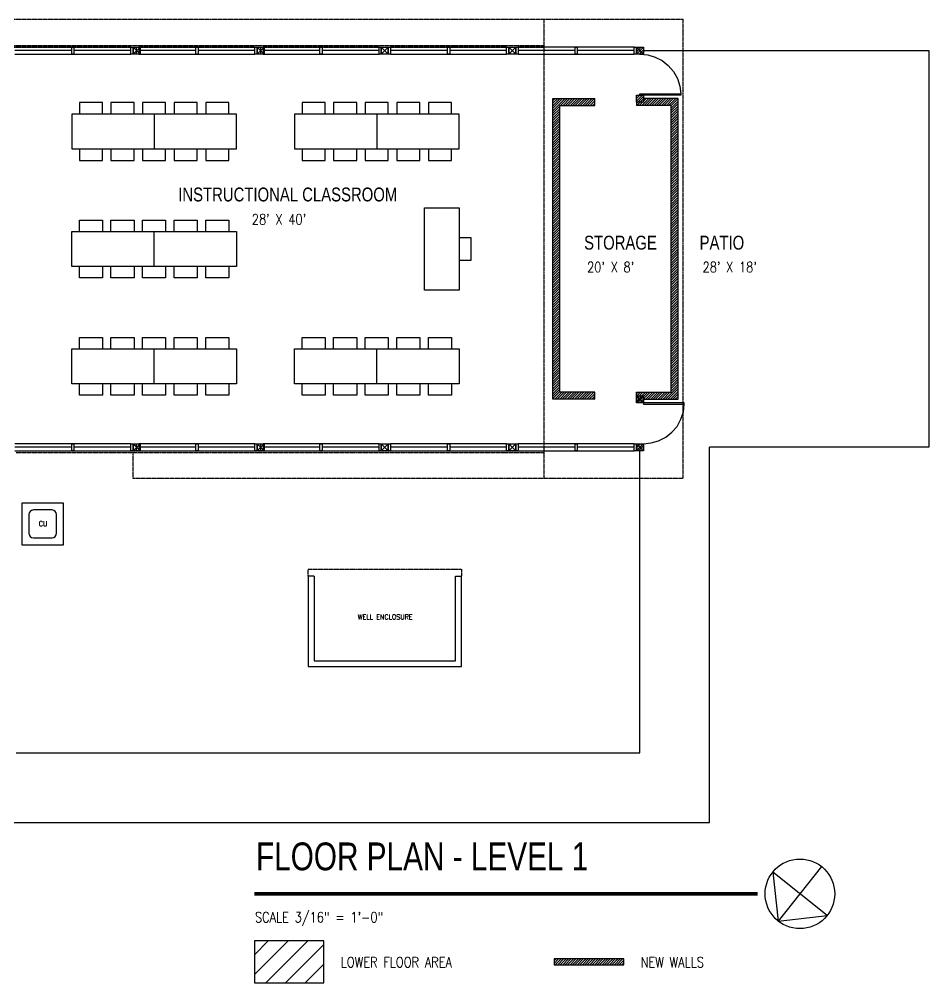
# Model space of a CAD drawing. Header units: inches. Extents: x -625442 to 34963, y -27993 to 66986.
# Drawn here: x 2999 to 3783, y 17712 to 18543 of the extents above; entities that cross this region are included whole.
import ezdxf

# ---------------------------------------------------------------- set-up
doc = ezdxf.new("R2010")
doc.units = ezdxf.units.IN
doc.header["$LTSCALE"] = 0.5
doc.header["$MEASUREMENT"] = 0
doc.linetypes.add('HIDDEN2', pattern=[0.1875, 0.125, -0.0625])
for name, color, linetype in [('0-TEXT', 30, 'Continuous'), ('P-ABOVE', 201, 'HIDDEN2'), ('P-BELOW-LIGHT', 143, 'Continuous'), ('P-BELOW-MED', 145, 'Continuous'), ('P-DOOR', 51, 'Continuous'), ('P-FURNITURE', 201, 'Continuous'), ('P-WALL', 90, 'Continuous'), ('P-WINDOW', 213, 'Continuous')]:
    doc.layers.add(name, color=color, linetype=linetype)
doc.styles.add('1-4T', font='Zap601Rm.ttf', dxfattribs={"width": 0.8, "height": 12})
doc.styles.add('sapa notes', font='romans.shx', dxfattribs={"width": 0.8})

msp = doc.modelspace()

# ---------------------------------------------------------------- hatches: boundary and pattern name
at = {"layer": 'P-FURNITURE'}
h = msp.add_hatch(dxfattribs=at)
h.set_pattern_fill('ANSI31', color=256, scale=12)
h.set_pattern_definition([(45, (0, -1800), (-1.06066017, 1.06066017), [])])
h.paths.add_polyline_path([(3464.69576, 18468.21202), (3494.69576, 18468.21202), (3494.69576, 18474.21202), (3458.69576, 18474.21202), (3458.69576, 18215.03412), (3494.69576, 18215.03412), (3494.69576, 18221.03412), (3464.69576, 18221.03412)])
h.paths.add_polyline_path([(3566.69576, 18474.21202), (3536.69576, 18474.21202), (3536.69576, 18471.21202), (3530.69576, 18471.21202), (3530.69576, 18468.21202), (3560.69576, 18468.21202), (3560.69576, 18221.03412), (3530.69576, 18221.03412), (3530.69576, 18218.03412), (3536.69576, 18218.03412), (3536.69576, 18215.03412), (3566.69576, 18215.03412)])
h.paths.add_polyline_path([(3536.69576, 18477.21202), (3530.69576, 18477.21202), (3530.69576, 18471.21202), (3536.69576, 18471.21202), (3536.69576, 18474.21202)])
h.paths.add_polyline_path([(3530.69576, 18518.62307), (3536.69576, 18518.62307), (3536.69576, 18512.62307), (3530.69576, 18512.62307)])
h.paths.add_polyline_path([(3530.69576, 18218.03412), (3536.69576, 18218.03412), (3536.69576, 18212.03412), (3530.69576, 18212.03412)])
h.paths.add_polyline_path([(3530.69576, 18176.62307), (3536.69576, 18176.62307), (3536.69576, 18170.62307), (3530.69576, 18170.62307)])
h = msp.add_hatch(dxfattribs=at)
h.set_pattern_fill('ANSI31', color=256, scale=96)
h.set_pattern_definition([(45, (-60, -1800), (-8.4852814, 8.4852814), [])])
h.paths.add_polyline_path([(3261.23472, 17712.03622), (3261.23472, 17748.03622), (3201.23472, 17748.03622), (3201.23472, 17712.03622)])
h = msp.add_hatch(dxfattribs=at)
h.set_pattern_fill('ANSI31', color=256, scale=12)
h.set_pattern_definition([(45, (198.523, -1747.9088), (-1.06066017, 1.06066017), [])])
h.paths.add_polyline_path([(3519.75776, 17732.53622), (3459.75776, 17732.53622), (3459.75776, 17727.53622), (3519.75776, 17727.53622)])

# ---------------------------------------------------------------- linework, layer by layer
at = {"layer": '0-TEXT'}
msp.add_lwpolyline([(3690.30649, 17812.12502), (3652.91577, 17765.20025), (3695.07351, 17769.96728), (3648.14874, 17807.358), (3652.91577, 17765.20025)], dxfattribs=at)
at = {"layer": '0-TEXT', "const_width": 2.997}
msp.add_lwpolyline([(3201.23472, 17788.66264), (3635.29143, 17788.66264)], dxfattribs=at)
at = {"layer": '0-TEXT'}
msp.add_circle((3671.61113, 17788.66264), 30, dxfattribs=at)
at = {"layer": 'P-ABOVE'}
for p, q in [((2989.69576, 18520.12307), (3450.69576, 18520.12307)), ((2989.69576, 18518.62307), (3450.69576, 18518.62307)), ((2995.69576, 18169.12307), (3450.69576, 18169.12307)), ((2996.28269, 18170.62307), (3450.69576, 18170.62307))]:
    msp.add_line(p, q, dxfattribs=at)
for points in [[(2989.69576, 18406.62307), (2989.69576, 18542.62307), (3450.69576, 18542.62307), (3450.69576, 18146.62307), (3096.69576, 18146.62307), (3096.69576, 18169.12307)], [(3450.69576, 18542.62307), (3570.69576, 18542.62307), (3570.69576, 18146.62307), (3450.69576, 18146.62307)], [(3247.69576, 18062.62307), (3247.69576, 18068.62307), (3379.69576, 18068.62307), (3379.69576, 18062.62307)]]:
    msp.add_lwpolyline(points, dxfattribs=at)
at = {"layer": 'P-BELOW-LIGHT'}
for p, q in [((3094.69576, 18518.62307), (2994.69576, 18518.62307)), ((3201.69576, 18518.62307), (3101.69576, 18518.62307)), ((3308.69576, 18518.62307), (3208.69576, 18518.62307)), ((3418.69576, 18518.62307), (3318.69576, 18518.62307)), ((3528.69576, 18518.62307), (3428.69576, 18518.62307)), ((2994.69576, 18512.62307), (3094.69576, 18512.62307)), ((3101.69576, 18512.62307), (3201.69576, 18512.62307)), ((3208.69576, 18512.62307), (3308.69576, 18512.62307)), ((3318.69576, 18512.62307), (3418.69576, 18512.62307)), ((3428.69576, 18512.62307), (3528.69576, 18512.62307)), ((3094.69576, 18176.62307), (2994.69576, 18176.62307)), ((3201.69576, 18176.62307), (3101.69576, 18176.62307)), ((3308.69576, 18176.62307), (3208.69576, 18176.62307)), ((3418.69576, 18176.62307), (3318.69576, 18176.62307)), ((3528.69576, 18176.62307), (3428.69576, 18176.62307)), ((3593.69576, 17850.08582), (3593.69576, 18173.62307)), ((2994.69576, 18170.62307), (3094.69576, 18170.62307)), ((3101.69576, 18170.62307), (3201.69576, 18170.62307)), ((3208.69576, 18170.62307), (3308.69576, 18170.62307)), ((3318.69576, 18170.62307), (3418.69576, 18170.62307)), ((3428.69576, 18170.62307), (3528.69576, 18170.62307)), ((2472.75228, 17850.08582), (3593.69576, 17850.08582))]:
    msp.add_line(p, q, dxfattribs=at)
for points in [[(3536.69576, 18515.62307), (3782.69576, 18515.62307), (3782.69576, 18173.62307), (3593.69576, 18173.62307)], [(2995.69576, 17910.08582), (3533.69576, 17910.08582), (3533.69576, 18170.62307)]]:
    msp.add_lwpolyline(points, dxfattribs=at)
msp.add_lwpolyline([(3010.73962, 18095.58455), (3026.73962, 18095.58455, 0.414213562), (3030.73962, 18099.58455), (3030.73962, 18115.58455, 0.414213562), (3026.73962, 18119.58455), (3010.73962, 18119.58455, 0.414213562), (3006.73962, 18115.58455), (3006.73962, 18099.58455, 0.414213562)], format="xyb", close=True, dxfattribs=at)
at = {"layer": 'P-BELOW-MED'}
for p, q in [((3096.69576, 18518.62307), (3102.69576, 18512.62307)), ((3102.69576, 18518.62307), (3096.69576, 18512.62307)), ((3203.69576, 18518.62307), (3209.69576, 18512.62307)), ((3209.69576, 18518.62307), (3203.69576, 18512.62307)), ((3310.69576, 18518.62307), (3316.69576, 18512.62307)), ((3316.69576, 18518.62307), (3310.69576, 18512.62307)), ((3420.69576, 18518.62307), (3426.69576, 18512.62307)), ((3426.69576, 18518.62307), (3420.69576, 18512.62307)), ((3530.69576, 18518.62307), (3536.69576, 18512.62307)), ((3536.69576, 18518.62307), (3530.69576, 18512.62307)), ((3530.69576, 18218.03412), (3536.69576, 18212.03412)), ((3536.69576, 18218.03412), (3530.69576, 18212.03412)), ((3096.69576, 18176.62307), (3102.69576, 18170.62307)), ((3102.69576, 18176.62307), (3096.69576, 18170.62307)), ((3203.69576, 18176.62307), (3209.69576, 18170.62307)), ((3209.69576, 18176.62307), (3203.69576, 18170.62307)), ((3310.69576, 18176.62307), (3316.69576, 18170.62307)), ((3316.69576, 18176.62307), (3310.69576, 18170.62307)), ((3420.69576, 18176.62307), (3426.69576, 18170.62307)), ((3426.69576, 18176.62307), (3420.69576, 18170.62307)), ((3530.69576, 18176.62307), (3536.69576, 18170.62307)), ((3536.69576, 18176.62307), (3530.69576, 18170.62307))]:
    msp.add_line(p, q, dxfattribs=at)
msp.add_lwpolyline([(3000.73962, 18089.58455), (3036.73962, 18089.58455), (3036.73962, 18125.58455), (3000.73962, 18125.58455)], close=True, dxfattribs=at)
at = {"layer": 'P-DOOR'}
for points in [[(3533.69576, 18512.62307), (3540.34756, 18511.8405), (3546.80372, 18510.07973), (3552.8686, 18506.94948), (3558.15091, 18502.64537), (3562.65066, 18497.5587), (3565.97656, 18491.49382), (3568.12861, 18485.03767), (3568.91117, 18478.38587)], [(3536.69576, 18176.62307), (3543.34756, 18177.40563), (3549.80372, 18179.1664), (3555.8686, 18182.29666), (3561.15091, 18186.60077), (3565.65066, 18191.68744), (3568.97656, 18197.75231), (3571.12861, 18204.20847), (3571.91117, 18210.86027)]]:
    msp.add_lwpolyline(points, dxfattribs=at)
for points in [[(3533.69576, 18478.38587), (3568.91117, 18478.38587), (3568.91117, 18477.21202), (3533.69576, 18477.21202)], [(3536.69576, 18210.86027), (3571.91117, 18210.86027), (3571.91117, 18212.03412), (3536.69576, 18212.03412)]]:
    msp.add_lwpolyline(points, close=True, dxfattribs=at)
at = {"layer": 'P-FURNITURE'}
for p, q in [((3114.8067, 18460.83026), (3114.8067, 18430.83026)), ((3306.8067, 18460.83026), (3306.8067, 18430.83026)), ((3043.69576, 18430.83026), (3185.91764, 18430.83026)), ((3235.69576, 18430.83026), (3377.91764, 18430.83026)), ((3347.91764, 18309.0676), (3347.91764, 18380.17854)), ((3043.69576, 18359.62307), (3185.91764, 18359.62307)), ((3114.8067, 18329.62307), (3114.8067, 18359.62307)), ((3043.69576, 18258.41588), (3185.91764, 18258.41588)), ((3114.8067, 18228.41588), (3114.8067, 18258.41588)), ((3235.69576, 18258.41588), (3377.91764, 18258.41588)), ((3306.8067, 18228.41588), (3306.8067, 18258.41588))]:
    msp.add_line(p, q, dxfattribs=at)
at = {"layer": 'P-FURNITURE', "flags": 128}
for points in [[(3070.15565, 18460.83026), (3070.15565, 18470.75272), (3050.31074, 18470.75272), (3050.31074, 18460.83026)], [(3097.4424, 18460.83026), (3097.4424, 18470.75272), (3077.59749, 18470.75272), (3077.59749, 18460.83026)], [(3124.72916, 18460.83026), (3124.72916, 18470.75272), (3104.88424, 18470.75272), (3104.88424, 18460.83026)], [(3152.01591, 18460.83026), (3152.01591, 18470.75272), (3132.171, 18470.75272), (3132.171, 18460.83026)], [(3179.30267, 18460.83026), (3179.30267, 18470.75272), (3159.45775, 18470.75272), (3159.45775, 18460.83026)], [(3262.15565, 18460.83026), (3262.15565, 18470.75272), (3242.31074, 18470.75272), (3242.31074, 18460.83026)], [(3289.4424, 18460.83026), (3289.4424, 18470.75272), (3269.59749, 18470.75272), (3269.59749, 18460.83026)], [(3316.72916, 18460.83026), (3316.72916, 18470.75272), (3296.88424, 18470.75272), (3296.88424, 18460.83026)], [(3344.01591, 18460.83026), (3344.01591, 18470.75272), (3324.171, 18470.75272), (3324.171, 18460.83026)], [(3371.30267, 18460.83026), (3371.30267, 18470.75272), (3351.45775, 18470.75272), (3351.45775, 18460.83026)], [(3185.91764, 18430.83026), (3185.91764, 18460.83026), (3043.69576, 18460.83026), (3043.69576, 18430.83026)], [(3377.91764, 18430.83026), (3377.91764, 18460.83026), (3235.69576, 18460.83026), (3235.69576, 18430.83026)], [(3050.31074, 18430.83026), (3050.31074, 18420.9078), (3070.15565, 18420.9078), (3070.15565, 18430.83026)], [(3077.59749, 18430.83026), (3077.59749, 18420.9078), (3097.4424, 18420.9078), (3097.4424, 18430.83026)], [(3104.88424, 18430.83026), (3104.88424, 18420.9078), (3124.72916, 18420.9078), (3124.72916, 18430.83026)], [(3132.171, 18430.83026), (3132.171, 18420.9078), (3152.01591, 18420.9078), (3152.01591, 18430.83026)], [(3159.45775, 18430.83026), (3159.45775, 18420.9078), (3179.30267, 18420.9078), (3179.30267, 18430.83026)], [(3242.31074, 18430.83026), (3242.31074, 18420.9078), (3262.15565, 18420.9078), (3262.15565, 18430.83026)], [(3269.59749, 18430.83026), (3269.59749, 18420.9078), (3289.4424, 18420.9078), (3289.4424, 18430.83026)], [(3296.88424, 18430.83026), (3296.88424, 18420.9078), (3316.72916, 18420.9078), (3316.72916, 18430.83026)], [(3324.171, 18430.83026), (3324.171, 18420.9078), (3344.01591, 18420.9078), (3344.01591, 18430.83026)], [(3351.45775, 18430.83026), (3351.45775, 18420.9078), (3371.30267, 18420.9078), (3371.30267, 18430.83026)], [(3347.91764, 18380.17854), (3377.91764, 18380.17854), (3377.91764, 18309.0676), (3347.91764, 18309.0676)], [(3050.31074, 18359.62307), (3050.31074, 18369.54553), (3070.15565, 18369.54553), (3070.15565, 18359.62307)], [(3077.59749, 18359.62307), (3077.59749, 18369.54553), (3097.4424, 18369.54553), (3097.4424, 18359.62307)], [(3104.88424, 18359.62307), (3104.88424, 18369.54553), (3124.72916, 18369.54553), (3124.72916, 18359.62307)], [(3132.171, 18359.62307), (3132.171, 18369.54553), (3152.01591, 18369.54553), (3152.01591, 18359.62307)], [(3159.45775, 18359.62307), (3159.45775, 18369.54553), (3179.30267, 18369.54553), (3179.30267, 18359.62307)], [(3185.91764, 18359.62307), (3185.91764, 18329.62307), (3043.69576, 18329.62307), (3043.69576, 18359.62307)], [(3377.91764, 18354.54553), (3387.84009, 18354.54553), (3387.84009, 18334.70061), (3377.91764, 18334.70061)], [(3070.15565, 18329.62307), (3070.15565, 18319.70061), (3050.31074, 18319.70061), (3050.31074, 18329.62307)], [(3097.4424, 18329.62307), (3097.4424, 18319.70061), (3077.59749, 18319.70061), (3077.59749, 18329.62307)], [(3124.72916, 18329.62307), (3124.72916, 18319.70061), (3104.88424, 18319.70061), (3104.88424, 18329.62307)], [(3152.01591, 18329.62307), (3152.01591, 18319.70061), (3132.171, 18319.70061), (3132.171, 18329.62307)], [(3179.30267, 18329.62307), (3179.30267, 18319.70061), (3159.45775, 18319.70061), (3159.45775, 18329.62307)], [(3050.31074, 18258.41588), (3050.31074, 18268.33833), (3070.15565, 18268.33833), (3070.15565, 18258.41588)], [(3077.59749, 18258.41588), (3077.59749, 18268.33833), (3097.4424, 18268.33833), (3097.4424, 18258.41588)], [(3104.88424, 18258.41588), (3104.88424, 18268.33833), (3124.72916, 18268.33833), (3124.72916, 18258.41588)], [(3132.171, 18258.41588), (3132.171, 18268.33833), (3152.01591, 18268.33833), (3152.01591, 18258.41588)], [(3159.45775, 18258.41588), (3159.45775, 18268.33833), (3179.30267, 18268.33833), (3179.30267, 18258.41588)], [(3242.31074, 18258.41588), (3242.31074, 18268.33833), (3262.15565, 18268.33833), (3262.15565, 18258.41588)], [(3269.59749, 18258.41588), (3269.59749, 18268.33833), (3289.4424, 18268.33833), (3289.4424, 18258.41588)], [(3296.88424, 18258.41588), (3296.88424, 18268.33833), (3316.72916, 18268.33833), (3316.72916, 18258.41588)], [(3324.171, 18258.41588), (3324.171, 18268.33833), (3344.01591, 18268.33833), (3344.01591, 18258.41588)], [(3351.45775, 18258.41588), (3351.45775, 18268.33833), (3371.30267, 18268.33833), (3371.30267, 18258.41588)], [(3185.91764, 18258.41588), (3185.91764, 18228.41588), (3043.69576, 18228.41588), (3043.69576, 18258.41588)], [(3377.91764, 18258.41588), (3377.91764, 18228.41588), (3235.69576, 18228.41588), (3235.69576, 18258.41588)], [(3070.15565, 18228.41588), (3070.15565, 18218.49342), (3050.31074, 18218.49342), (3050.31074, 18228.41588)], [(3097.4424, 18228.41588), (3097.4424, 18218.49342), (3077.59749, 18218.49342), (3077.59749, 18228.41588)], [(3124.72916, 18228.41588), (3124.72916, 18218.49342), (3104.88424, 18218.49342), (3104.88424, 18228.41588)], [(3152.01591, 18228.41588), (3152.01591, 18218.49342), (3132.171, 18218.49342), (3132.171, 18228.41588)], [(3179.30267, 18228.41588), (3179.30267, 18218.49342), (3159.45775, 18218.49342), (3159.45775, 18228.41588)], [(3262.15565, 18228.41588), (3262.15565, 18218.49342), (3242.31074, 18218.49342), (3242.31074, 18228.41588)], [(3289.4424, 18228.41588), (3289.4424, 18218.49342), (3269.59749, 18218.49342), (3269.59749, 18228.41588)], [(3316.72916, 18228.41588), (3316.72916, 18218.49342), (3296.88424, 18218.49342), (3296.88424, 18228.41588)], [(3344.01591, 18228.41588), (3344.01591, 18218.49342), (3324.171, 18218.49342), (3324.171, 18228.41588)], [(3371.30267, 18228.41588), (3371.30267, 18218.49342), (3351.45775, 18218.49342), (3351.45775, 18228.41588)]]:
    msp.add_lwpolyline(points, dxfattribs=at)
at = {"layer": 'P-WALL'}
for p, q in [((3458.69576, 18215.03412), (3458.69576, 18474.21202)), ((3458.69576, 18474.21202), (3494.69576, 18474.21202)), ((3494.69576, 18468.21202), (3494.69576, 18474.21202)), ((3566.69576, 18474.21202), (3536.69576, 18474.21202)), ((3566.69576, 18215.03412), (3566.69576, 18474.21202)), ((3464.69576, 18221.03412), (3464.69576, 18468.21202)), ((3464.69576, 18468.21202), (3494.69576, 18468.21202)), ((3530.69576, 18471.21202), (3530.69576, 18468.21202)), ((3560.69576, 18468.21202), (3530.69576, 18468.21202)), ((3560.69576, 18221.03412), (3560.69576, 18468.21202)), ((3494.69576, 18215.03412), (3458.69576, 18215.03412)), ((3494.69576, 18221.03412), (3464.69576, 18221.03412)), ((3494.69576, 18215.03412), (3494.69576, 18221.03412)), ((3530.69576, 18221.03412), (3560.69576, 18221.03412)), ((3530.69576, 18218.03412), (3530.69576, 18221.03412)), ((3536.69576, 18215.03412), (3566.69576, 18215.03412)), ((3252.69576, 18062.62307), (3247.69576, 18062.62307)), ((3374.69576, 18062.62307), (3379.69576, 18062.62307))]:
    msp.add_line(p, q, dxfattribs=at)
for points in [[(3096.69576, 18518.62307), (3102.69576, 18518.62307), (3102.69576, 18512.62307), (3096.69576, 18512.62307)], [(3203.69576, 18518.62307), (3209.69576, 18518.62307), (3209.69576, 18512.62307), (3203.69576, 18512.62307)], [(3310.69576, 18518.62307), (3316.69576, 18518.62307), (3316.69576, 18512.62307), (3310.69576, 18512.62307)], [(3420.69576, 18518.62307), (3426.69576, 18518.62307), (3426.69576, 18512.62307), (3420.69576, 18512.62307)], [(3530.69576, 18518.62307), (3536.69576, 18518.62307), (3536.69576, 18512.62307), (3530.69576, 18512.62307)], [(3530.69576, 18477.21202), (3536.69576, 18477.21202), (3536.69576, 18471.21202), (3530.69576, 18471.21202)], [(3530.69576, 18218.03412), (3536.69576, 18218.03412), (3536.69576, 18212.03412), (3530.69576, 18212.03412)], [(3096.69576, 18176.62307), (3102.69576, 18176.62307), (3102.69576, 18170.62307), (3096.69576, 18170.62307)], [(3203.69576, 18176.62307), (3209.69576, 18176.62307), (3209.69576, 18170.62307), (3203.69576, 18170.62307)], [(3310.69576, 18176.62307), (3316.69576, 18176.62307), (3316.69576, 18170.62307), (3310.69576, 18170.62307)], [(3420.69576, 18176.62307), (3426.69576, 18176.62307), (3426.69576, 18170.62307), (3420.69576, 18170.62307)], [(3530.69576, 18176.62307), (3536.69576, 18176.62307), (3536.69576, 18170.62307), (3530.69576, 18170.62307)], [(3201.23472, 17748.03622), (3201.23472, 17712.03622), (3261.23472, 17712.03622), (3261.23472, 17748.03622)], [(3459.75776, 17732.53622), (3459.75776, 17727.53622), (3519.75776, 17727.53622), (3519.75776, 17732.53622)]]:
    msp.add_lwpolyline(points, close=True, dxfattribs=at)
for points in [[(3247.69576, 18062.62307), (3247.69576, 17984.62307), (3379.69576, 17984.62307), (3379.69576, 18062.62307)], [(3252.69576, 18062.62307), (3252.69576, 17989.62307), (3374.69576, 17989.62307), (3374.69576, 18062.62307)]]:
    msp.add_lwpolyline(points, dxfattribs=at)
at = {"layer": 'P-WINDOW'}
for p, q in [((3043.69576, 18515.62307), (2994.69576, 18515.62307)), ((3094.69576, 18515.62307), (3045.69576, 18515.62307)), ((3150.69576, 18515.62307), (3101.69576, 18515.62307)), ((3201.69576, 18515.62307), (3152.69576, 18515.62307)), ((3257.69576, 18515.62307), (3208.69576, 18515.62307)), ((3308.69576, 18515.62307), (3259.69576, 18515.62307)), ((3367.69576, 18515.62307), (3318.69576, 18515.62307)), ((3418.69576, 18515.62307), (3369.69576, 18515.62307)), ((3477.69576, 18515.62307), (3428.69576, 18515.62307)), ((3528.69576, 18515.62307), (3479.69576, 18515.62307)), ((3043.69576, 18173.62307), (2994.69576, 18173.62307)), ((3094.69576, 18173.62307), (3045.69576, 18173.62307)), ((3150.69576, 18173.62307), (3101.69576, 18173.62307)), ((3201.69576, 18173.62307), (3152.69576, 18173.62307)), ((3257.69576, 18173.62307), (3208.69576, 18173.62307)), ((3308.69576, 18173.62307), (3259.69576, 18173.62307)), ((3367.69576, 18173.62307), (3318.69576, 18173.62307)), ((3418.69576, 18173.62307), (3369.69576, 18173.62307)), ((3477.69576, 18173.62307), (3428.69576, 18173.62307)), ((3528.69576, 18173.62307), (3479.69576, 18173.62307))]:
    msp.add_line(p, q, dxfattribs=at)
for points in [[(3043.69576, 18518.62307), (3045.69576, 18518.62307), (3045.69576, 18512.62307), (3043.69576, 18512.62307)], [(3094.69576, 18518.62307), (3096.69576, 18518.62307), (3096.69576, 18512.62307), (3094.69576, 18512.62307)], [(3099.69576, 18518.62307), (3101.69576, 18518.62307), (3101.69576, 18512.62307), (3099.69576, 18512.62307)], [(3150.69576, 18518.62307), (3152.69576, 18518.62307), (3152.69576, 18512.62307), (3150.69576, 18512.62307)], [(3201.69576, 18518.62307), (3203.69576, 18518.62307), (3203.69576, 18512.62307), (3201.69576, 18512.62307)], [(3206.69576, 18518.62307), (3208.69576, 18518.62307), (3208.69576, 18512.62307), (3206.69576, 18512.62307)], [(3257.69576, 18518.62307), (3259.69576, 18518.62307), (3259.69576, 18512.62307), (3257.69576, 18512.62307)], [(3308.69576, 18518.62307), (3310.69576, 18518.62307), (3310.69576, 18512.62307), (3308.69576, 18512.62307)], [(3316.69576, 18518.62307), (3318.69576, 18518.62307), (3318.69576, 18512.62307), (3316.69576, 18512.62307)], [(3367.69576, 18518.62307), (3369.69576, 18518.62307), (3369.69576, 18512.62307), (3367.69576, 18512.62307)], [(3418.69576, 18518.62307), (3420.69576, 18518.62307), (3420.69576, 18512.62307), (3418.69576, 18512.62307)], [(3426.69576, 18518.62307), (3428.69576, 18518.62307), (3428.69576, 18512.62307), (3426.69576, 18512.62307)], [(3477.69576, 18518.62307), (3479.69576, 18518.62307), (3479.69576, 18512.62307), (3477.69576, 18512.62307)], [(3528.69576, 18518.62307), (3530.69576, 18518.62307), (3530.69576, 18512.62307), (3528.69576, 18512.62307)], [(3043.69576, 18176.62307), (3045.69576, 18176.62307), (3045.69576, 18170.62307), (3043.69576, 18170.62307)], [(3094.69576, 18176.62307), (3096.69576, 18176.62307), (3096.69576, 18170.62307), (3094.69576, 18170.62307)], [(3099.69576, 18176.62307), (3101.69576, 18176.62307), (3101.69576, 18170.62307), (3099.69576, 18170.62307)], [(3150.69576, 18176.62307), (3152.69576, 18176.62307), (3152.69576, 18170.62307), (3150.69576, 18170.62307)], [(3201.69576, 18176.62307), (3203.69576, 18176.62307), (3203.69576, 18170.62307), (3201.69576, 18170.62307)], [(3206.69576, 18176.62307), (3208.69576, 18176.62307), (3208.69576, 18170.62307), (3206.69576, 18170.62307)], [(3257.69576, 18176.62307), (3259.69576, 18176.62307), (3259.69576, 18170.62307), (3257.69576, 18170.62307)], [(3308.69576, 18176.62307), (3310.69576, 18176.62307), (3310.69576, 18170.62307), (3308.69576, 18170.62307)], [(3316.69576, 18176.62307), (3318.69576, 18176.62307), (3318.69576, 18170.62307), (3316.69576, 18170.62307)], [(3367.69576, 18176.62307), (3369.69576, 18176.62307), (3369.69576, 18170.62307), (3367.69576, 18170.62307)], [(3418.69576, 18176.62307), (3420.69576, 18176.62307), (3420.69576, 18170.62307), (3418.69576, 18170.62307)], [(3426.69576, 18176.62307), (3428.69576, 18176.62307), (3428.69576, 18170.62307), (3426.69576, 18170.62307)], [(3477.69576, 18176.62307), (3479.69576, 18176.62307), (3479.69576, 18170.62307), (3477.69576, 18170.62307)], [(3528.69576, 18176.62307), (3530.69576, 18176.62307), (3530.69576, 18170.62307), (3528.69576, 18170.62307)]]:
    msp.add_lwpolyline(points, close=True, dxfattribs=at)

# ---------------------------------------------------------------- texts
at = {"layer": '0-TEXT', "width": 0.8}
for s, height, style, p in [('INSTRUCTIONAL CLASSROOM', 11.988, '1-4T', (3135.59112, 18385.57162)), ("28' X 40'", 8.991, 'sapa notes', (3199.07991, 18365.62149)), ('STORAGE', 11.988, '1-4T', (3485.54482, 18344.03828)), ('PATIO', 11.988, '1-4T', (3585.12876, 18344.03828)), ("20' X 8'", 8.991, 'sapa notes', (3488.11944, 18324.46744)), ("28' X 18'", 8.991, 'sapa notes', (3587.70338, 18324.46744)), ('CU', 4.4955, 'sapa notes', (3015.38536, 18105.52722)), ('WELL ENCLOSURE', 4.4955, 'sapa notes', (3290.40443, 18025.11869)), ('FLOOR PLAN - LEVEL 1', 23.976, '1-4T', (3202.61674, 17808.95926)), ('SCALE 3/16" = 1\'-0"', 8.991, 'sapa notes', (3201.731, 17763.98544)), ('LOWER FLOOR AREA', 8.991, 'sapa notes', (3275.73711, 17725.2045)), ('NEW WALLS', 8.991, 'sapa notes', (3534.26016, 17725.2045))]:
    msp.add_text(s, height=height, dxfattribs=dict(at, style=style)).set_placement(p)

doc.saveas('drawing.dxf')
